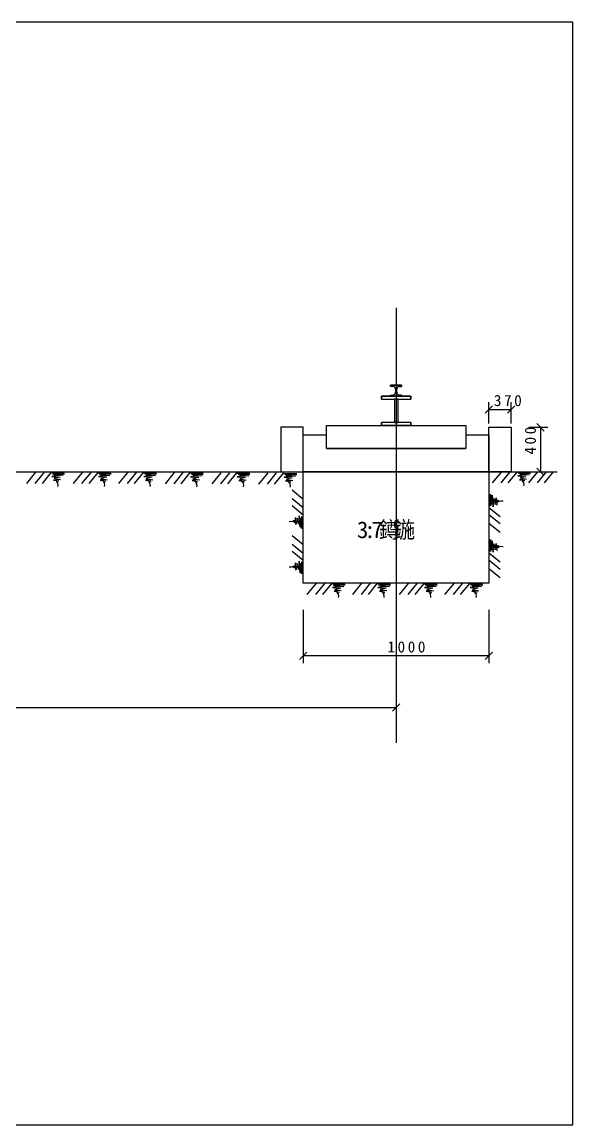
# Model space of a CAD drawing. Header units: metres. Extents: x 0 to 420, y 0 to 297.
# Drawn here: x 271.7 to 420, y 0 to 297 of the extents above; entities that cross this region are included whole.
import ezdxf

# ---------------------------------------------------------------- set-up
doc = ezdxf.new("R2010")
doc.units = ezdxf.units.M

msp = doc.modelspace()

# ---------------------------------------------------------------- linework, layer by layer
for p, q in [((420, 297), (0, 297)), ((420, 0), (420, 297)), ((372.38, 220.05), (372.38, 102.9)), ((370.9, 198.9), (370.9, 199.2)), ((370.9, 199.2), (373.85, 199.2)), ((370.9, 199.2), (370.9, 198.9)), ((373.85, 199.2), (370.9, 199.2)), ((373.85, 199.2), (373.85, 198.9)), ((373.85, 198.9), (373.85, 199.2)), ((376.31, 196.25), (368.44, 196.25)), ((368.44, 196.25), (368.44, 195.46)), ((368.44, 195.46), (368.44, 196.25)), ((368.44, 196.25), (376.31, 196.25)), ((371.46, 198.9), (370.9, 198.9)), ((370.9, 196.25), (370.9, 196.54)), ((370.9, 196.54), (370.9, 196.25)), ((370.9, 196.54), (371.46, 196.54)), ((373.85, 196.25), (370.9, 196.25)), ((370.9, 196.25), (373.85, 196.25)), ((372.21, 198.15), (372.21, 197.29)), ((372.58, 197.29), (372.58, 198.15)), ((373.33, 198.9), (373.85, 198.9)), ((373.85, 196.54), (373.33, 196.54)), ((373.85, 196.54), (373.85, 196.25)), ((373.85, 196.25), (373.85, 196.54)), ((376.31, 195.46), (376.31, 196.25)), ((376.31, 196.25), (376.31, 195.46)), ((368.44, 195.46), (376.31, 195.46)), ((372.93, 195.46), (371.93, 195.46)), ((371.93, 195.46), (371.93, 189.16)), ((372.93, 189.16), (372.93, 195.46)), ((398.38, 193.68), (396.38, 191.68)), ((397.38, 188.87), (397.38, 194.68)), ((402.38, 191.68), (404.38, 193.68)), ((403.38, 188.87), (403.38, 194.68)), ((397.38, 192.68), (403.38, 192.68)), ((347.38, 187.87), (341.38, 187.87)), ((341.38, 187.87), (341.38, 175.87)), ((347.38, 175.87), (347.38, 187.87)), ((353.63, 182.12), (353.63, 188.37)), ((353.63, 188.37), (391.13, 188.37)), ((376.31, 189.16), (368.44, 189.16)), ((368.44, 189.16), (368.44, 188.37)), ((368.44, 188.37), (368.44, 189.16)), ((368.44, 188.37), (376.31, 188.37)), ((376.31, 188.37), (368.44, 188.37)), ((371.93, 189.16), (372.93, 189.16)), ((376.31, 188.37), (376.31, 189.16)), ((376.31, 189.16), (376.31, 188.37)), ((391.13, 188.37), (391.13, 182.12)), ((397.38, 175.87), (397.38, 187.87)), ((397.38, 187.87), (403.38, 187.87)), ((403.38, 187.87), (403.38, 175.87)), ((408.08, 187.87), (413.28, 187.87)), ((412.28, 186.87), (410.28, 188.87)), ((411.28, 187.87), (411.28, 175.87)), ((347.38, 182.12), (347.38, 185.87)), ((347.38, 185.87), (353.63, 185.87)), ((391.13, 185.87), (397.38, 185.87)), ((397.38, 185.87), (397.38, 182.12)), ((347.38, 175.87), (347.38, 182.12)), ((391.13, 182.12), (353.63, 182.12)), ((353.63, 182.12), (391.13, 182.12)), ((391.13, 182.12), (353.63, 182.12)), ((397.38, 182.12), (397.38, 175.87)), ((232.38, 175.87), (341.38, 175.87)), ((275.27, 175.77), (272.82, 172.78)), ((275.27, 175.77), (272.82, 172.78)), ((277.58, 175.77), (275.14, 172.78)), ((277.58, 175.77), (275.14, 172.78)), ((279.49, 175.77), (277.04, 172.78)), ((279.49, 175.77), (277.04, 172.78)), ((279.39, 175.69), (283.02, 175.63)), ((279.39, 175.69), (283.02, 175.63)), ((283.02, 175.63), (279.86, 175.38)), ((283.02, 175.63), (279.86, 175.38)), ((279.86, 175.38), (283.09, 175.35)), ((279.86, 175.38), (283.09, 175.35)), ((283.09, 175.35), (280.24, 175.03)), ((283.09, 175.35), (280.24, 175.03)), ((287.84, 175.72), (285.39, 172.73)), ((287.84, 175.72), (285.39, 172.73)), ((287.84, 175.72), (285.39, 172.73)), ((290.16, 175.72), (287.71, 172.73)), ((290.16, 175.72), (287.71, 172.73)), ((290.16, 175.72), (287.71, 172.73)), ((292.06, 175.72), (289.61, 172.73)), ((292.06, 175.72), (289.61, 172.73)), ((292.06, 175.72), (289.61, 172.73)), ((291.96, 175.64), (295.59, 175.58)), ((291.96, 175.64), (295.59, 175.58)), ((291.96, 175.64), (295.59, 175.58)), ((295.59, 175.58), (292.43, 175.33)), ((295.59, 175.58), (292.43, 175.33)), ((295.59, 175.58), (292.43, 175.33)), ((292.43, 175.33), (295.66, 175.3)), ((292.43, 175.33), (295.66, 175.3)), ((292.43, 175.33), (295.66, 175.3)), ((295.66, 175.3), (292.81, 174.98)), ((295.66, 175.3), (292.81, 174.98)), ((295.66, 175.3), (292.81, 174.98)), ((300.09, 175.72), (297.64, 172.73)), ((300.09, 175.72), (297.64, 172.73)), ((302.4, 175.72), (299.95, 172.73)), ((302.4, 175.72), (299.95, 172.73)), ((304.31, 175.72), (301.86, 172.73)), ((304.31, 175.72), (301.86, 172.73)), ((304.21, 175.64), (307.84, 175.58)), ((304.21, 175.64), (307.84, 175.58)), ((307.84, 175.58), (304.68, 175.33)), ((307.84, 175.58), (304.68, 175.33)), ((304.68, 175.33), (307.9, 175.3)), ((304.68, 175.33), (307.9, 175.3)), ((307.9, 175.3), (305.05, 174.98)), ((307.9, 175.3), (305.05, 174.98)), ((312.66, 175.67), (310.21, 172.68)), ((312.66, 175.67), (310.21, 172.68)), ((312.66, 175.67), (310.21, 172.68)), ((312.66, 175.67), (310.21, 172.68)), ((312.66, 175.67), (310.21, 172.68)), ((314.97, 175.67), (312.52, 172.68)), ((314.97, 175.67), (312.52, 172.68)), ((314.97, 175.67), (312.52, 172.68)), ((314.97, 175.67), (312.52, 172.68)), ((314.97, 175.67), (312.52, 172.68)), ((316.88, 175.67), (314.43, 172.68)), ((316.88, 175.67), (314.43, 172.68)), ((316.88, 175.67), (314.43, 172.68)), ((316.88, 175.67), (314.43, 172.68)), ((316.88, 175.67), (314.43, 172.68)), ((316.78, 175.59), (320.41, 175.53)), ((316.78, 175.59), (320.41, 175.53)), ((316.78, 175.59), (320.41, 175.53)), ((316.78, 175.59), (320.41, 175.53)), ((316.78, 175.59), (320.41, 175.53)), ((320.41, 175.53), (317.25, 175.28)), ((320.41, 175.53), (317.25, 175.28)), ((320.41, 175.53), (317.25, 175.28)), ((320.41, 175.53), (317.25, 175.28)), ((320.41, 175.53), (317.25, 175.28)), ((317.25, 175.28), (320.47, 175.25)), ((317.25, 175.28), (320.47, 175.25)), ((317.25, 175.28), (320.47, 175.25)), ((317.25, 175.28), (320.47, 175.25)), ((317.25, 175.28), (320.47, 175.25)), ((320.47, 175.25), (317.62, 174.93)), ((320.47, 175.25), (317.62, 174.93)), ((320.47, 175.25), (317.62, 174.93)), ((320.47, 175.25), (317.62, 174.93)), ((320.47, 175.25), (317.62, 174.93)), ((325.23, 175.62), (322.78, 172.63)), ((325.23, 175.62), (322.78, 172.63)), ((325.23, 175.62), (322.78, 172.63)), ((327.54, 175.62), (325.09, 172.63)), ((327.54, 175.62), (325.09, 172.63)), ((327.54, 175.62), (325.09, 172.63)), ((329.45, 175.62), (327, 172.63)), ((329.45, 175.62), (327, 172.63)), ((329.45, 175.62), (327, 172.63)), ((329.35, 175.54), (332.98, 175.48)), ((329.35, 175.54), (332.98, 175.48)), ((329.35, 175.54), (332.98, 175.48)), ((332.98, 175.48), (329.82, 175.23)), ((332.98, 175.48), (329.82, 175.23)), ((332.98, 175.48), (329.82, 175.23)), ((337.8, 175.57), (335.35, 172.58)), ((337.8, 175.57), (335.35, 172.58)), ((337.8, 175.57), (335.35, 172.58)), ((340.11, 175.57), (337.66, 172.58)), ((340.11, 175.57), (337.66, 172.58)), ((340.11, 175.57), (337.66, 172.58)), ((342.02, 175.57), (339.57, 172.58)), ((342.02, 175.57), (339.57, 172.58)), ((342.02, 175.57), (339.57, 172.58)), ((341.38, 175.87), (347.38, 175.87)), ((341.92, 175.49), (345.55, 175.43)), ((341.92, 175.49), (345.55, 175.43)), ((341.92, 175.49), (345.55, 175.43)), ((345.55, 175.43), (342.39, 175.18)), ((345.55, 175.43), (342.39, 175.18)), ((345.55, 175.43), (342.39, 175.18)), ((397.38, 175.87), (347.38, 175.87)), ((347.38, 145.87), (347.38, 175.87)), ((347.38, 175.87), (397.38, 175.87)), ((397.38, 175.87), (397.38, 145.87)), ((403.38, 175.87), (397.38, 175.87)), ((397.38, 175.87), (415.77, 175.87)), ((400.73, 175.87), (398.29, 172.88)), ((403.05, 175.87), (400.6, 172.88)), ((404.95, 175.87), (402.5, 172.88)), ((404.85, 175.79), (408.49, 175.73)), ((408.49, 175.73), (405.32, 175.48)), ((405.32, 175.48), (408.55, 175.45)), ((408.55, 175.45), (405.7, 175.13)), ((410.5, 175.87), (408.05, 172.88)), ((408.08, 175.87), (413.28, 175.87)), ((410.28, 176.87), (412.28, 174.87)), ((412.81, 175.87), (410.37, 172.88)), ((414.72, 175.87), (412.27, 172.88)), ((282.77, 174.94), (279.67, 174.66)), ((282.77, 174.94), (279.67, 174.66)), ((279.67, 174.66), (281.9, 174.47)), ((279.67, 174.66), (281.9, 174.47)), ((282.05, 173.78), (280.11, 173.66)), ((282.05, 173.78), (280.11, 173.66)), ((280.11, 173.66), (281.55, 173.41)), ((280.11, 173.66), (281.55, 173.41)), ((280.24, 175.03), (282.77, 174.94)), ((280.24, 175.03), (282.77, 174.94)), ((281.9, 174.47), (280.3, 174.13)), ((281.9, 174.47), (280.3, 174.13)), ((280.3, 174.13), (282.05, 173.78)), ((280.3, 174.13), (282.05, 173.78)), ((281.55, 173.41), (280.89, 173.28)), ((281.55, 173.41), (280.89, 173.28)), ((280.89, 173.28), (281.33, 173.03)), ((280.89, 173.28), (281.33, 173.03)), ((281.33, 173.03), (281.21, 172.91)), ((281.33, 173.03), (281.21, 172.91)), ((281.21, 172.91), (281.21, 172.81)), ((281.21, 172.91), (281.21, 172.81)), ((281.21, 172.81), (281.3, 172.41)), ((281.21, 172.81), (281.3, 172.41)), ((281.3, 172.41), (281.24, 171.97)), ((281.3, 172.41), (281.24, 171.97)), ((295.34, 174.89), (292.24, 174.61)), ((295.34, 174.89), (292.24, 174.61)), ((295.34, 174.89), (292.24, 174.61)), ((292.24, 174.61), (294.47, 174.42)), ((292.24, 174.61), (294.47, 174.42)), ((292.24, 174.61), (294.47, 174.42)), ((294.62, 173.73), (292.68, 173.61)), ((294.62, 173.73), (292.68, 173.61)), ((294.62, 173.73), (292.68, 173.61)), ((292.68, 173.61), (294.12, 173.36)), ((292.68, 173.61), (294.12, 173.36)), ((292.68, 173.61), (294.12, 173.36)), ((292.81, 174.98), (295.34, 174.89)), ((292.81, 174.98), (295.34, 174.89)), ((292.81, 174.98), (295.34, 174.89)), ((294.47, 174.42), (292.87, 174.08)), ((294.47, 174.42), (292.87, 174.08)), ((294.47, 174.42), (292.87, 174.08)), ((292.87, 174.08), (294.62, 173.73)), ((292.87, 174.08), (294.62, 173.73)), ((292.87, 174.08), (294.62, 173.73)), ((294.12, 173.36), (293.46, 173.23)), ((294.12, 173.36), (293.46, 173.23)), ((294.12, 173.36), (293.46, 173.23)), ((293.46, 173.23), (293.9, 172.98)), ((293.46, 173.23), (293.9, 172.98)), ((293.46, 173.23), (293.9, 172.98)), ((293.9, 172.98), (293.78, 172.86)), ((293.9, 172.98), (293.78, 172.86)), ((293.9, 172.98), (293.78, 172.86)), ((293.78, 172.86), (293.78, 172.76)), ((293.78, 172.86), (293.78, 172.76)), ((293.78, 172.86), (293.78, 172.76)), ((293.78, 172.76), (293.87, 172.36)), ((293.78, 172.76), (293.87, 172.36)), ((293.78, 172.76), (293.87, 172.36)), ((293.87, 172.36), (293.81, 171.92)), ((293.87, 172.36), (293.81, 171.92)), ((293.87, 172.36), (293.81, 171.92)), ((307.59, 174.89), (304.49, 174.61)), ((307.59, 174.89), (304.49, 174.61)), ((304.49, 174.61), (306.71, 174.42)), ((304.49, 174.61), (306.71, 174.42)), ((306.87, 173.73), (304.93, 173.61)), ((306.87, 173.73), (304.93, 173.61)), ((304.93, 173.61), (306.37, 173.36)), ((304.93, 173.61), (306.37, 173.36)), ((305.05, 174.98), (307.59, 174.89)), ((305.05, 174.98), (307.59, 174.89)), ((306.71, 174.42), (305.12, 174.08)), ((306.71, 174.42), (305.12, 174.08)), ((305.12, 174.08), (306.87, 173.73)), ((305.12, 174.08), (306.87, 173.73)), ((306.37, 173.36), (305.71, 173.23)), ((306.37, 173.36), (305.71, 173.23)), ((305.71, 173.23), (306.15, 172.98)), ((305.71, 173.23), (306.15, 172.98)), ((306.15, 172.98), (306.02, 172.86)), ((306.15, 172.98), (306.02, 172.86)), ((306.02, 172.86), (306.02, 172.76)), ((306.02, 172.86), (306.02, 172.76)), ((306.02, 172.76), (306.12, 172.36)), ((306.02, 172.76), (306.12, 172.36)), ((306.12, 172.36), (306.05, 171.92)), ((306.12, 172.36), (306.05, 171.92)), ((320.16, 174.84), (317.06, 174.56)), ((320.16, 174.84), (317.06, 174.56)), ((320.16, 174.84), (317.06, 174.56)), ((320.16, 174.84), (317.06, 174.56)), ((320.16, 174.84), (317.06, 174.56)), ((317.06, 174.56), (319.28, 174.37)), ((317.06, 174.56), (319.28, 174.37)), ((317.06, 174.56), (319.28, 174.37)), ((317.06, 174.56), (319.28, 174.37)), ((317.06, 174.56), (319.28, 174.37)), ((319.44, 173.68), (317.5, 173.56)), ((319.44, 173.68), (317.5, 173.56)), ((319.44, 173.68), (317.5, 173.56)), ((319.44, 173.68), (317.5, 173.56)), ((319.44, 173.68), (317.5, 173.56)), ((317.5, 173.56), (318.94, 173.31)), ((317.5, 173.56), (318.94, 173.31)), ((317.5, 173.56), (318.94, 173.31)), ((317.5, 173.56), (318.94, 173.31)), ((317.5, 173.56), (318.94, 173.31)), ((317.62, 174.93), (320.16, 174.84)), ((317.62, 174.93), (320.16, 174.84)), ((317.62, 174.93), (320.16, 174.84)), ((317.62, 174.93), (320.16, 174.84)), ((317.62, 174.93), (320.16, 174.84)), ((319.28, 174.37), (317.69, 174.03)), ((319.28, 174.37), (317.69, 174.03)), ((319.28, 174.37), (317.69, 174.03)), ((319.28, 174.37), (317.69, 174.03)), ((319.28, 174.37), (317.69, 174.03)), ((317.69, 174.03), (319.44, 173.68)), ((317.69, 174.03), (319.44, 173.68)), ((317.69, 174.03), (319.44, 173.68)), ((317.69, 174.03), (319.44, 173.68)), ((317.69, 174.03), (319.44, 173.68)), ((318.94, 173.31), (318.28, 173.18)), ((318.94, 173.31), (318.28, 173.18)), ((318.94, 173.31), (318.28, 173.18)), ((318.94, 173.31), (318.28, 173.18)), ((318.94, 173.31), (318.28, 173.18)), ((318.28, 173.18), (318.72, 172.93)), ((318.28, 173.18), (318.72, 172.93)), ((318.28, 173.18), (318.72, 172.93)), ((318.28, 173.18), (318.72, 172.93)), ((318.28, 173.18), (318.72, 172.93)), ((318.72, 172.93), (318.59, 172.81)), ((318.72, 172.93), (318.59, 172.81)), ((318.72, 172.93), (318.59, 172.81)), ((318.72, 172.93), (318.59, 172.81)), ((318.72, 172.93), (318.59, 172.81)), ((318.59, 172.81), (318.59, 172.71)), ((318.59, 172.81), (318.59, 172.71)), ((318.59, 172.81), (318.59, 172.71)), ((318.59, 172.81), (318.59, 172.71)), ((318.59, 172.81), (318.59, 172.71)), ((318.59, 172.71), (318.69, 172.31)), ((318.59, 172.71), (318.69, 172.31)), ((318.59, 172.71), (318.69, 172.31)), ((318.59, 172.71), (318.69, 172.31)), ((318.59, 172.71), (318.69, 172.31)), ((318.69, 172.31), (318.63, 171.87)), ((318.69, 172.31), (318.63, 171.87)), ((318.69, 172.31), (318.63, 171.87)), ((318.69, 172.31), (318.63, 171.87)), ((318.69, 172.31), (318.63, 171.87)), ((332.73, 174.79), (329.63, 174.51)), ((332.73, 174.79), (329.63, 174.51)), ((332.73, 174.79), (329.63, 174.51)), ((329.63, 174.51), (331.85, 174.32)), ((329.63, 174.51), (331.85, 174.32)), ((329.63, 174.51), (331.85, 174.32)), ((329.82, 175.23), (333.04, 175.2)), ((329.82, 175.23), (333.04, 175.2)), ((329.82, 175.23), (333.04, 175.2)), ((332.01, 173.63), (330.07, 173.51)), ((332.01, 173.63), (330.07, 173.51)), ((332.01, 173.63), (330.07, 173.51)), ((330.07, 173.51), (331.51, 173.26)), ((330.07, 173.51), (331.51, 173.26)), ((330.07, 173.51), (331.51, 173.26)), ((333.04, 175.2), (330.19, 174.88)), ((333.04, 175.2), (330.19, 174.88)), ((333.04, 175.2), (330.19, 174.88)), ((330.19, 174.88), (332.73, 174.79)), ((330.19, 174.88), (332.73, 174.79)), ((330.19, 174.88), (332.73, 174.79)), ((331.85, 174.32), (330.26, 173.98)), ((331.85, 174.32), (330.26, 173.98)), ((331.85, 174.32), (330.26, 173.98)), ((330.26, 173.98), (332.01, 173.63)), ((330.26, 173.98), (332.01, 173.63)), ((330.26, 173.98), (332.01, 173.63)), ((331.51, 173.26), (330.85, 173.13)), ((331.51, 173.26), (330.85, 173.13)), ((331.51, 173.26), (330.85, 173.13)), ((330.85, 173.13), (331.29, 172.88)), ((330.85, 173.13), (331.29, 172.88)), ((330.85, 173.13), (331.29, 172.88)), ((331.29, 172.88), (331.17, 172.76)), ((331.29, 172.88), (331.17, 172.76)), ((331.29, 172.88), (331.17, 172.76)), ((331.17, 172.76), (331.17, 172.66)), ((331.17, 172.76), (331.17, 172.66)), ((331.17, 172.76), (331.17, 172.66)), ((331.17, 172.66), (331.26, 172.26)), ((331.17, 172.66), (331.26, 172.26)), ((331.17, 172.66), (331.26, 172.26)), ((345.3, 174.74), (342.2, 174.46)), ((345.3, 174.74), (342.2, 174.46)), ((345.3, 174.74), (342.2, 174.46)), ((342.2, 174.46), (344.43, 174.27)), ((342.2, 174.46), (344.43, 174.27)), ((342.2, 174.46), (344.43, 174.27)), ((342.39, 175.18), (345.61, 175.15)), ((342.39, 175.18), (345.61, 175.15)), ((342.39, 175.18), (345.61, 175.15)), ((344.58, 173.58), (342.64, 173.46)), ((344.58, 173.58), (342.64, 173.46)), ((344.58, 173.58), (342.64, 173.46)), ((342.64, 173.46), (344.08, 173.21)), ((342.64, 173.46), (344.08, 173.21)), ((342.64, 173.46), (344.08, 173.21)), ((345.61, 175.15), (342.77, 174.84)), ((345.61, 175.15), (342.77, 174.84)), ((345.61, 175.15), (342.77, 174.84)), ((342.77, 174.84), (345.3, 174.74)), ((342.77, 174.84), (345.3, 174.74)), ((342.77, 174.84), (345.3, 174.74)), ((344.43, 174.27), (342.83, 173.93)), ((344.43, 174.27), (342.83, 173.93)), ((344.43, 174.27), (342.83, 173.93)), ((342.83, 173.93), (344.58, 173.58)), ((342.83, 173.93), (344.58, 173.58)), ((342.83, 173.93), (344.58, 173.58)), ((344.08, 173.21), (343.42, 173.08)), ((344.08, 173.21), (343.42, 173.08)), ((344.08, 173.21), (343.42, 173.08)), ((343.42, 173.08), (343.86, 172.83)), ((343.42, 173.08), (343.86, 172.83)), ((343.42, 173.08), (343.86, 172.83)), ((343.86, 172.83), (343.74, 172.71)), ((343.86, 172.83), (343.74, 172.71)), ((343.86, 172.83), (343.74, 172.71)), ((343.74, 172.71), (343.74, 172.61)), ((343.74, 172.71), (343.74, 172.61)), ((343.74, 172.71), (343.74, 172.61)), ((343.74, 172.61), (343.83, 172.21)), ((343.74, 172.61), (343.83, 172.21)), ((343.74, 172.61), (343.83, 172.21)), ((408.24, 175.04), (405.14, 174.76)), ((405.14, 174.76), (407.36, 174.57)), ((407.52, 173.88), (405.57, 173.76)), ((405.57, 173.76), (407.01, 173.51)), ((405.7, 175.13), (408.24, 175.04)), ((407.36, 174.57), (405.76, 174.23)), ((405.76, 174.23), (407.52, 173.88)), ((407.01, 173.51), (406.36, 173.38)), ((406.36, 173.38), (406.8, 173.13)), ((406.8, 173.13), (406.67, 173.01)), ((406.67, 173.01), (406.67, 172.91)), ((406.67, 172.91), (406.76, 172.5)), ((406.76, 172.5), (406.7, 172.07)), ((331.26, 172.26), (331.2, 171.82)), ((331.26, 172.26), (331.2, 171.82)), ((331.26, 172.26), (331.2, 171.82)), ((343.83, 172.21), (343.77, 171.77)), ((343.83, 172.21), (343.77, 171.77)), ((343.83, 172.21), (343.77, 171.77)), ((347.38, 168.46), (344.38, 170.91)), ((397.46, 166.2), (397.52, 169.83)), ((397.52, 169.83), (397.77, 166.66)), ((397.77, 166.66), (397.8, 169.89)), ((397.8, 169.89), (398.11, 167.04)), ((398.11, 167.04), (398.21, 169.58)), ((398.21, 169.58), (398.49, 166.48)), ((347.38, 166.14), (344.38, 168.59)), ((347.38, 164.24), (344.38, 166.69)), ((398.49, 166.48), (398.68, 168.7)), ((398.68, 168.7), (399.02, 167.1)), ((399.02, 167.1), (399.37, 168.86)), ((399.37, 168.86), (399.49, 166.92)), ((399.49, 166.92), (399.74, 168.36)), ((399.74, 168.36), (399.87, 167.7)), ((399.87, 167.7), (400.12, 168.14)), ((400.12, 168.14), (400.24, 168.01)), ((400.24, 168.01), (400.34, 168.01)), ((400.34, 168.01), (400.74, 168.11)), ((400.74, 168.11), (401.18, 168.04)), ((345.26, 163.62), (345.01, 162.18)), ((345.39, 161.68), (345.26, 163.62)), ((345.73, 163.43), (345.39, 161.68)), ((346.07, 161.83), (345.73, 163.43)), ((346.26, 164.06), (346.07, 161.83)), ((346.54, 160.96), (346.26, 164.06)), ((346.64, 163.49), (346.54, 160.96)), ((346.95, 160.64), (346.64, 163.49)), ((346.98, 163.87), (346.95, 160.64)), ((347.23, 160.71), (346.98, 163.87)), ((347.29, 164.34), (347.23, 160.71)), ((397.38, 166.29), (400.37, 163.84)), ((397.38, 164.39), (400.37, 161.94)), ((344.01, 162.43), (343.57, 162.49)), ((344.42, 162.52), (344.01, 162.43)), ((344.51, 162.52), (344.42, 162.52)), ((344.63, 162.4), (344.51, 162.52)), ((344.88, 162.84), (344.63, 162.4)), ((345.01, 162.18), (344.88, 162.84)), ((397.38, 162.08), (400.37, 159.63)), ((347.38, 156.21), (344.38, 158.66)), ((397.46, 153.95), (397.52, 157.58)), ((397.52, 157.58), (397.77, 154.42)), ((397.77, 154.42), (397.8, 157.64)), ((397.8, 157.64), (398.11, 154.79)), ((347.38, 153.9), (344.38, 156.35)), ((398.11, 154.79), (398.21, 157.33)), ((398.21, 157.33), (398.49, 154.23)), ((398.49, 154.23), (398.68, 156.45)), ((398.68, 156.45), (399.02, 154.86)), ((399.02, 154.86), (399.37, 156.61)), ((399.37, 156.61), (399.49, 154.67)), ((399.49, 154.67), (399.74, 156.11)), ((399.74, 156.11), (399.87, 155.45)), ((399.87, 155.45), (400.12, 155.89)), ((400.12, 155.89), (400.24, 155.77)), ((400.24, 155.77), (400.34, 155.77)), ((400.34, 155.77), (400.74, 155.86)), ((400.74, 155.86), (401.18, 155.8)), ((347.38, 151.99), (344.38, 154.44)), ((346.26, 151.81), (346.07, 149.59)), ((346.54, 148.71), (346.26, 151.81)), ((346.98, 151.62), (346.95, 148.4)), ((347.23, 148.46), (346.98, 151.62)), ((347.29, 152.09), (347.23, 148.46)), ((397.38, 154.05), (400.37, 151.6)), ((397.38, 152.14), (400.37, 149.69)), ((344.01, 150.18), (343.57, 150.24)), ((344.42, 150.28), (344.01, 150.18)), ((344.51, 150.28), (344.42, 150.28)), ((344.63, 150.15), (344.51, 150.28)), ((344.88, 150.59), (344.63, 150.15)), ((345.01, 149.93), (344.88, 150.59)), ((345.26, 151.37), (345.01, 149.93)), ((345.39, 149.43), (345.26, 151.37)), ((345.73, 151.18), (345.39, 149.43)), ((346.07, 149.59), (345.73, 151.18)), ((346.64, 151.25), (346.54, 148.71)), ((346.95, 148.4), (346.64, 151.25)), ((397.38, 149.83), (400.37, 147.38)), ((397.38, 145.87), (347.38, 145.87)), ((350.83, 145.87), (348.39, 142.88)), ((353.15, 145.87), (350.7, 142.88)), ((355.05, 145.87), (352.6, 142.88)), ((354.95, 145.79), (358.59, 145.73)), ((358.59, 145.73), (355.42, 145.48)), ((363.08, 145.87), (360.63, 142.88)), ((365.39, 145.87), (362.94, 142.88)), ((367.3, 145.87), (364.85, 142.88)), ((367.2, 145.79), (370.83, 145.73)), ((370.83, 145.73), (367.67, 145.48)), ((375.65, 145.82), (373.2, 142.83)), ((377.96, 145.82), (375.52, 142.83)), ((379.87, 145.82), (377.42, 142.83)), ((379.77, 145.74), (383.4, 145.68)), ((383.4, 145.68), (380.24, 145.43)), ((387.9, 145.82), (385.45, 142.83)), ((390.21, 145.82), (387.76, 142.83)), ((392.12, 145.82), (389.67, 142.83)), ((392.02, 145.74), (395.65, 145.68)), ((395.65, 145.68), (392.49, 145.43)), ((358.34, 145.04), (355.24, 144.76)), ((355.24, 144.76), (357.46, 144.57)), ((355.42, 145.48), (358.65, 145.45)), ((357.62, 143.88), (355.67, 143.76)), ((355.67, 143.76), (357.11, 143.51)), ((358.65, 145.45), (355.8, 145.13)), ((355.8, 145.13), (358.34, 145.04)), ((357.46, 144.57), (355.86, 144.23)), ((355.86, 144.23), (357.62, 143.88)), ((357.11, 143.51), (356.46, 143.38)), ((356.46, 143.38), (356.9, 143.13)), ((356.9, 143.13), (356.77, 143.01)), ((356.77, 143.01), (356.77, 142.91)), ((356.77, 142.91), (356.86, 142.5)), ((370.58, 145.04), (367.48, 144.76)), ((367.48, 144.76), (369.7, 144.57)), ((367.67, 145.48), (370.89, 145.45)), ((369.86, 143.88), (367.92, 143.76)), ((367.92, 143.76), (369.36, 143.51)), ((370.89, 145.45), (368.04, 145.13)), ((368.04, 145.13), (370.58, 145.04)), ((369.7, 144.57), (368.11, 144.23)), ((368.11, 144.23), (369.86, 143.88)), ((369.36, 143.51), (368.7, 143.38)), ((368.7, 143.38), (369.14, 143.13)), ((369.14, 143.13), (369.02, 143.01)), ((369.02, 143.01), (369.02, 142.91)), ((369.02, 142.91), (369.11, 142.5)), ((383.15, 144.99), (380.05, 144.71)), ((380.05, 144.71), (382.28, 144.52)), ((380.24, 145.43), (383.47, 145.4)), ((382.43, 143.83), (380.49, 143.71)), ((380.49, 143.71), (381.93, 143.46)), ((383.47, 145.4), (380.62, 145.08)), ((380.62, 145.08), (383.15, 144.99)), ((382.28, 144.52), (380.68, 144.18)), ((380.68, 144.18), (382.43, 143.83)), ((381.93, 143.46), (381.27, 143.33)), ((381.27, 143.33), (381.71, 143.08)), ((381.71, 143.08), (381.59, 142.96)), ((381.59, 142.96), (381.59, 142.86)), ((381.59, 142.86), (381.68, 142.46)), ((395.4, 144.99), (392.3, 144.71)), ((392.3, 144.71), (394.52, 144.52)), ((392.49, 145.43), (395.71, 145.4)), ((394.68, 143.83), (392.74, 143.71)), ((392.74, 143.71), (394.18, 143.46)), ((395.71, 145.4), (392.86, 145.08)), ((392.86, 145.08), (395.4, 144.99)), ((394.52, 144.52), (392.92, 144.18)), ((392.92, 144.18), (394.68, 143.83)), ((394.18, 143.46), (393.52, 143.33)), ((393.52, 143.33), (393.96, 143.08)), ((393.96, 143.08), (393.83, 142.96)), ((393.83, 142.96), (393.83, 142.86)), ((393.83, 142.86), (393.93, 142.46)), ((356.86, 142.5), (356.8, 142.07)), ((369.11, 142.5), (369.05, 142.07)), ((381.68, 142.46), (381.62, 142.02)), ((393.93, 142.46), (393.86, 142.02)), ((347.38, 138.69), (347.38, 124.32)), ((397.38, 138.69), (397.38, 124.32)), ((348.38, 127.32), (346.38, 125.32)), ((397.38, 126.32), (347.38, 126.32)), ((396.38, 125.32), (398.38, 127.32)), ((372.38, 121.13), (372.38, 110.44)), ((371.38, 111.44), (373.38, 113.44)), ((72.38, 112.44), (372.38, 112.44)), ((0, 0), (420, 0))]:
    msp.add_line(p, q)
for points in [[(372.21, 198.15), (372.21, 198.23), (372.19, 198.3), (372.18, 198.37), (372.15, 198.44), (372.12, 198.51), (372.08, 198.57), (372.04, 198.63), (371.99, 198.69), (371.93, 198.73), (371.88, 198.78), (371.81, 198.82), (371.75, 198.85), (371.68, 198.87), (371.61, 198.89), (371.53, 198.9), (371.46, 198.9), (371.46, 198.9)], [(371.46, 196.54), (371.53, 196.54), (371.61, 196.56), (371.68, 196.57), (371.75, 196.6), (371.81, 196.63), (371.88, 196.67), (371.93, 196.71), (371.99, 196.76), (372.04, 196.82), (372.08, 196.87), (372.12, 196.94), (372.15, 197), (372.18, 197.07), (372.19, 197.14), (372.21, 197.22), (372.21, 197.29)], [(373.33, 198.9), (373.26, 198.9), (373.19, 198.89), (373.12, 198.87), (373.05, 198.85), (372.98, 198.82), (372.92, 198.78), (372.86, 198.73), (372.8, 198.69), (372.75, 198.63), (372.71, 198.57), (372.67, 198.51), (372.64, 198.44), (372.62, 198.37), (372.6, 198.3), (372.59, 198.23), (372.58, 198.15), (372.58, 198.15)], [(372.58, 197.29), (372.59, 197.22), (372.6, 197.14), (372.62, 197.07), (372.64, 197), (372.67, 196.94), (372.71, 196.87), (372.75, 196.82), (372.8, 196.76), (372.86, 196.71), (372.92, 196.67), (372.98, 196.63), (373.05, 196.6), (373.12, 196.57), (373.19, 196.56), (373.26, 196.54), (373.33, 196.54)]]:
    msp.add_lwpolyline(points)

# ---------------------------------------------------------------- texts
for s, height, p in [('3', 3, (398.72, 193.59)), ('7', 3, (401.45, 193.59)), ('0', 3, (404.18, 193.59)), ('3', 4.5, (361.85, 158.03)), (':', 4.5, (363.8, 158.03)), ('7', 4.5, (365.76, 158.03)), ('鐏', 4.5, (367.72, 158.03)), ('鍦', 4.5, (371.63, 158.03)), ('1', 3, (370.06, 127.23)), ('0', 3, (372.78, 127.23)), ('0', 3, (375.51, 127.23)), ('0', 3, (378.24, 127.23))]:
    msp.add_text(s, height=height).set_placement(p)
for s, p in [('0', (410.03, 185.98)), ('0', (410.03, 183.25)), ('4', (410.03, 180.52))]:
    msp.add_text(s, height=3, rotation=90).set_placement(p)

doc.saveas('drawing.dxf')
